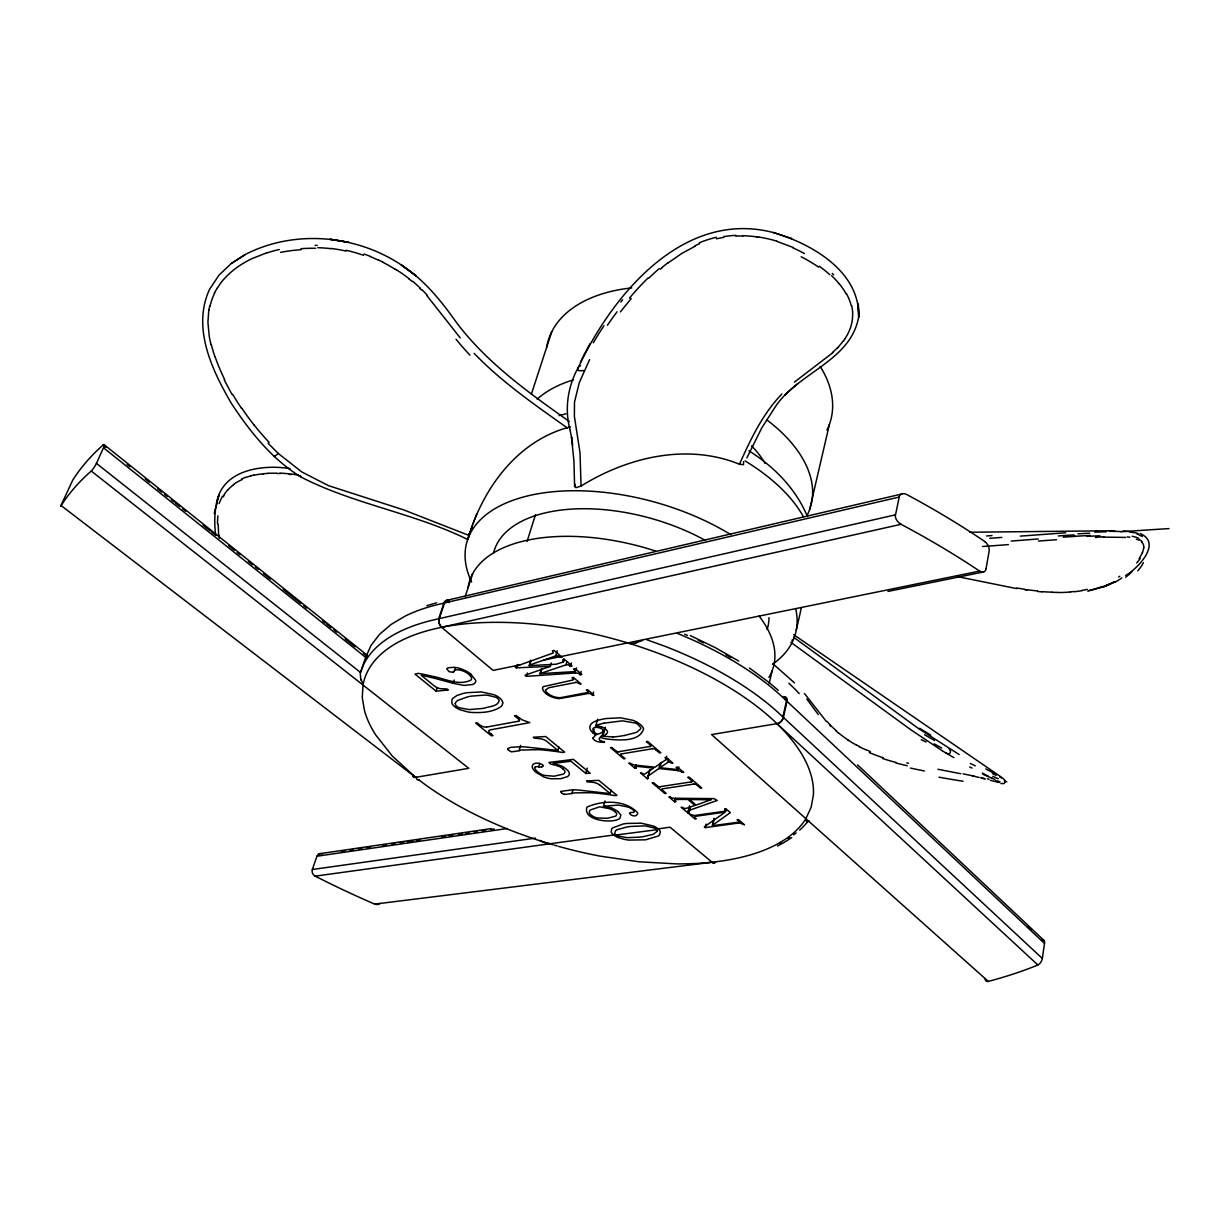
<?xml version="1.0" encoding="UTF-8"?>
<svg xmlns="http://www.w3.org/2000/svg" width="1210" height="1210" viewBox="0 0 1210 1210"><rect width="100%" height="100%" fill="white"/><g stroke="black" fill="none" stroke-linecap="round" stroke-linejoin="round"><path stroke-width="1.5" d="M545.604 689.897L548.917 687.719L575.506 682.516M1037.938 964.824A5.869 2.98 -66.7 0 0 1042.37 958.426L1044.472 943.407L787.014 701.301A6.307 3.116 13.1 0 0 786.5 700.877L783.551 698.049A237.039 111.396 15.6 0 0 677.343 633.359M208.801 310.062L207.908 322.208L209.27 336.501A131.678 118.308 20.4 0 0 210.555 342.581M986.029 568.791L989.145 551.079A7.411 4.749 64.6 0 0 984.834 541.656M301.214 477.148C354.016 504.343 414.334 513.085 467.756 539.524C482.261 488.976 517.336 440.228 570.485 426.827M1042.309 958.441L783.369 717.379A6.322 3.101 13.1 0 0 782.855 716.94L786.5 700.877M796.271 630.153L801.247 608.388M769.152 683.68L772.131 670.839M809.581 509.743L829.44 424.271M725.637 808.87L724.79 812.47L704.326 826.838L705.248 827.625L738.886 823.012M713.976 818.338L712.282 825.447L730.341 812.606L725.879 808.764L724.578 808.946L725.501 809.747M714.278 818.61L712.584 825.704L737.964 822.225M705.248 827.625L706.095 824.071M678.371 799.432L687.915 799.432L694.948 805.406L687.098 808.083A6.126 2.753 14.3 0 1 685.752 808.416A3.433 1.543 14.3 0 1 684.648 808.431L683.695 808.083A4.855 2.178 14.2 0 1 683.03 807.599L681.124 807.251L687.809 812.893L689.08 812.712L690.396 807.372M274.171 455.686L274.065 456.064A2.511 0.786 -46.1 0 0 274.625 456.427L278.315 453.493L301.759 471.915L328.334 485.588L404.004 510.015L469.041 535.44M687.809 812.893L689.564 805.784M689.972 806.843L689.095 810.413L717.243 800.445L713.809 798.6L674.726 798.252A3.464 1.573 14.4 0 1 670.4 797.209M678.386 799.447A9.256 4.159 14.3 0 0 674.862 799.901L675.997 801.655L674.711 801.837L675.619 798.267M649.725 770.513L648.318 775.913L658.936 768.531L677.933 770.588L678.855 766.958M636.263 768.078L634.978 768.289L628.792 763.071L630.728 763.404A4.129 1.906 15 0 0 632.845 764.538A5.566 2.571 15 0 0 635.311 765.128L655.018 767.201L665.712 759.865L666.649 756.22M668.48 758.912L667.542 762.557L659.949 767.715L661.356 762.285M658.936 768.531L660.327 763.117M648.227 778.181L647.426 778.801L649.755 769.817M634.978 768.289L635.931 764.69M561.606 792.943A3.978 1.77 15.7 0 1 560.744 791.416L572.633 789.812A87.301 37.782 15.1 0 1 576.792 789.888L610.248 793.609L611.201 790.069M604.924 800.975L603.503 806.238L618.491 805.089L628.126 807.07A10.935 4.84 15 0 1 632.422 809.384L632.845 809.732A10.043 4.447 15 0 1 634.131 810.957L634.358 811.607A2.798 1.24 14.9 0 1 633.284 812.334L632.255 812.485A2.98 1.316 14.9 0 0 631.015 812.47L629.729 812.923A2.39 1.059 14.9 0 0 629.578 813.422C631 816.024 636.46 817.279 637.594 813.891A9.181 4.069 14.9 0 0 637.443 812.56C625.025 799.553 602.323 800.143 586.911 807.146C582.902 820.002 608.086 822.876 616.813 819.911A20.691 9.12 15.2 0 0 619.974 818.232L620.866 815.026L617.826 811.547M601.506 741.186A4.401 2.057 15.4 0 1 599.525 740.036C597.453 737.54 606.21 734.092 602.701 730.22M613.198 736.951L602.807 736.255L605.318 727.18M507.731 748.597L510.756 747.341L519.65 746.782A89.253 39.507 15.8 0 1 523.854 746.812L557.84 750.427L558.869 746.842M558.007 765.839L550.55 764.039L548.947 762.466L573.389 759.381L590.268 773.311L585.776 773.432L587.243 768.108M564.404 794.274L565.327 794.35A10.073 4.477 15.8 0 0 567.339 794.184L571.876 793.488L572.859 789.979M593.006 738.07L594.896 735.831A62.557 28.964 14.8 0 1 595.94 735.105A3.086 1.437 15.5 0 1 594.821 734.364L593.142 733.018L594.155 729.388M601.294 726.771A14.626 6.852 15.5 0 0 595.774 725.909L597.589 719.224M588.136 693.345A2.601 1.255 15.8 0 1 591.63 694.495L592.643 695.402L593.596 692.044M551.321 662.989L550.323 666.362L525.049 675.225L526.38 676.36L575.053 672.987A4.628 2.254 16 0 1 577.775 673.214A3.025 1.467 16 0 1 579.363 674L580.195 674.787L581.178 671.399M575.053 672.987L576.505 667.905M569.774 665.757L570.439 666.332L571.423 662.944M573.222 671.701L539.917 673.652L565.977 664.85L566.976 661.462M535.516 766.732A4.583 2.057 16.1 0 1 538.692 766.853L539.705 763.313M530.54 660.191L529.466 665.621L556.04 664.245L562.862 662.157L563.845 658.754M792.384 639.636L791.945 640.937M529.027 665.243L555.662 655.941L557.175 650.844M511.543 751.591L512.465 751.667A10.315 4.674 16.5 0 0 514.492 751.455L519.06 750.684L520.633 745.375M539.917 673.652L541.414 668.616M540.371 674.03L541.868 668.994M526.38 676.36L527.394 673.017M529.466 665.621L530.993 660.584M550.323 666.362L516.292 667.844L517.32 664.487M468.799 536.423L468.346 537.89M469.48 534.245L472.248 525.851M527.076 541.49L535.501 514.628M452.933 672.291A4.931 2.344 17.6 0 0 454.234 671.247L455.353 667.965M461.766 670.476A11.903 5.642 17.5 0 1 468.164 673.894A17.318 8.183 17.5 0 1 469.374 674.893L471.25 677.207A8.803 4.174 17.4 0 1 471.492 679.143A10.134 4.795 17.4 0 1 470.902 680.065C458.62 686.342 444.509 678.296 432.03 676.224A105.149 47.523 17.5 0 0 427.115 675.074A59.26 27.225 17.7 0 0 418.252 673.365L414.969 674.106L436.069 691.137L448.335 690.018L446.989 688.929L440.637 688.717A7.124 3.328 17.6 0 1 434.617 686.191L421.292 675.346L424.937 675.997A84.67 38.508 17.6 0 1 427.841 676.647L431.471 677.509A142.22 63.343 17.4 0 1 434.677 678.311L453.19 683.317L454.249 680.035M465.154 596.681L472.671 573.676M531.341 394.188L551.73 331.782M436.069 691.137L437.249 687.552M438.685 618.809L443.889 603.155A6.307 3.131 18 0 1 444.463 602.973L899.212 497.068L895.551 514.81L439.26 618.628A6.337 3.116 18 0 0 438.685 618.809L434.692 619.671A238.022 110.458 15.6 0 0 363.938 663.821L360.232 673.214L360.852 679.99M808.855 821L807.251 821.635M468.043 538.828L467.786 539.494M715.276 862.216A5.627 3.328 82.6 0 1 712.1 862.246L374.676 904.112A577.064 271.766 15.6 0 1 315.19 876.146A5.112 4.447 69.2 0 1 312.331 869.461L316.959 856.226A5.082 4.386 68.3 0 1 322.329 853.897M472.959 523.824L476.785 513.796M96.437 463.385L103.485 447.776L365.692 657.393L360.444 672.412L96.437 463.385A6.761 1.255 -58.5 0 1 91.355 470.841M589.603 359.657L579.303 382.587L574.493 402.098L574.387 416.361L580.014 452.782L581.072 486.042L575.96 487.675L574.584 486.329L575.385 484.393M739.446 464.232C750.669 439.275 762.602 413.926 781.872 394.021M223.321 496.781L223.805 495.767M1142.558 552.713L1139.109 558.566M746.872 457.924L761.831 427.765L773.568 409.555C795.378 372.861 851.311 362.002 858.722 316.37C859.478 271.297 812.137 244.148 774.203 232.774L773.311 232.532C682.395 208.937 611.095 296.389 577.548 369.186A2.783 1.981 25.1 0 0 579.045 370.744L584.218 370.578M214.442 292.911L217.392 287.753M561.137 656.501L979.586 571.09A577.064 271.766 15.6 0 0 901.042 524.308L437.007 628.292A232.35 107.327 15.6 0 0 363 685.042L362.274 697.671L364.512 710.724A232.35 107.327 15.6 0 0 375.599 734.803L392.312 756.053L415.65 777.349L468.769 768.32L91.264 471.038A577.064 271.766 15.6 0 0 61.12 505.568L60.576 506.309L72.736 480.128A572.814 275.487 15.6 0 1 103.001 445.068L105.845 447.352M845.276 338.422L843.521 341.008M620.382 311.923L631.242 298.507M808.643 820.834L802.427 827.579A238.022 110.458 15.6 0 1 799.704 830.06M620.806 302.046L622.621 299.793M837.517 348.193L838.591 347.058M832.858 352.67L794.41 382.118M606.21 734.198L607.269 733.018A7.411 3.479 15.5 0 0 606.936 730.583L605.665 729.297M660.373 269.149L662.218 267.607M595.743 725.849L597.044 725.108A56.915 26.484 14.9 0 1 603.987 723.232M1125.633 575.506C1137.4 568.745 1162.598 543.199 1140.153 533.549M667.875 263.084L681.971 253.329L695.175 246.22M642.54 640.498L636.127 642.692M578.864 366.479C568.155 384.901 564.253 408.269 569.895 429.187M231.412 263.447L245.131 254.599L231.171 263.599L219.055 275.078L209.557 289.326C191.8 327.683 211.931 369.988 231.367 403.369C250.031 431.683 271.781 459.119 301.063 477.058M785.29 841.721L791.733 837.577M1118.645 576.989L1119.794 576.247M580.906 486.133C627.536 457.183 686.993 442.83 739.628 464.292M777.485 846.017L784.488 842.236M677.464 769.197L676.148 767.276L677.464 767.064L683.726 772.449L681.442 771.829M245.343 254.448C294.196 229.386 355.785 234.664 401.191 264.869L401.75 265.277C424.453 279.934 441.438 301.26 456.881 323.07C485.86 361.321 524.883 389.923 563.633 417.465L569.335 421.534M241.531 478.948L245.297 477.421M1087.729 591.1L1102.068 587.213L1115.438 581.556M1102.068 587.213L1114.274 582.07M579.666 366.116L580.543 365.798M267.213 252.603L251.998 258.637A131.103 114.073 47.9 0 0 238.158 266.623L236.54 267.758A103.5 89.903 48.7 0 0 231.896 271.388A109.082 94.758 47.7 0 0 227.389 275.502L223.29 279.812A89.086 77.274 46.1 0 0 217.543 287.844M519.06 750.684L519.982 750.412A22.521 10.179 16.2 0 1 521.616 750.019L538.677 749.655A132.132 57.626 15.5 0 1 562.847 752.514L564.662 752.166L545.695 736.527L533.338 737.238L534.351 738.327A24.487 11.177 16.1 0 1 536.408 738.327L540.567 738.75A9.362 4.295 16.2 0 1 541.793 739.023A7.789 3.569 16.2 0 1 546.708 741.291L557.84 750.427M426.767 605.711L436.583 602.807M571.876 793.488L572.799 793.246A22.022 9.725 15.4 0 1 574.447 792.883L591.327 792.716A129.334 55.146 14.8 0 1 615.119 795.635L616.918 795.318L598.814 780.374L586.563 780.934L587.515 781.962A23.928 10.678 15.3 0 1 589.557 781.993L593.641 782.431A9.151 4.099 15.4 0 1 594.851 782.688A7.608 3.418 15.4 0 1 599.6 784.882M559.05 415.62L565.947 413.775M250.651 475.802L253.616 475.137M446.853 600.311L902.04 493.937M716.486 238.793L723.731 237.357M443.889 603.155L439.911 604.047A237.084 111.426 15.6 0 0 405.153 616.117L391.238 624.345L379.532 634.327L371.001 645.459L365.692 657.393L367.235 655.896M603.926 723.172L622.318 720.842L635.356 723.02A8.727 4.144 15.1 0 1 637.655 724.276L640.438 727.18A9.302 4.401 15.1 0 1 640.771 728.753L636.551 732.368L624.405 735.514M1087.382 589.391L1081.906 590.435M519.861 664.925L493.105 670.4L441.635 627.324A6.322 4.28 77.3 0 1 439.26 618.628L444.463 602.973A6.292 4.235 77 0 1 449.439 600.674M544.061 659.995L559.459 656.848M887.974 591.418L983.669 571.937M570.439 666.332L572.103 665.999L564.51 659.42L562.847 659.768L563.512 660.342A3.04 1.497 16.3 0 1 563.905 661.31A2.828 1.391 16.3 0 1 562.832 662.127M580.195 674.787L581.874 674.454L575.219 668.691L573.555 669.024L574.221 669.599A3.343 1.633 16.1 0 1 575.007 671.005M452.737 672.291L449.046 671.626L446.762 668.964A3.63 1.724 17.6 0 1 447.125 668.389L448.033 667.92A10.588 5.021 17.5 0 1 448.94 667.678L453.871 667.315A12.342 5.853 17.5 0 1 459.135 668.253L460.692 668.752A19.375 9.166 17.5 0 1 470.902 674.136M588.272 693.496L559.64 698.593A10.693 5.112 16.2 0 1 553.787 697.61A13.522 6.474 16.2 0 1 545.922 693.587M592.643 695.402L593.974 695.145L587.712 689.76L586.381 690.002L588.136 691.712L587.621 692.498L561.909 697.429A9.846 4.719 16.2 0 1 554.664 696.93A10.603 5.082 16.2 0 1 548.024 693.542A10.285 4.931 16.2 0 1 545.438 689.881M518.303 721.251L486.556 727.089M618.9 751.667L649.891 746.464M558.46 846.35L560.487 846.909A232.396 107.357 15.6 0 0 600.054 856.12L639.107 861.807L676.783 863.895A232.517 107.418 15.6 0 0 712.055 862.216L716.547 861.686A232.396 107.357 15.6 0 0 805.875 818.686L811.139 807.267L813.407 794.894A232.35 107.327 15.6 0 0 776.911 723.64L711.586 734.576L988.298 981.401A577.064 271.766 15.6 0 0 1037.908 965.005L777.001 723.625A6.307 4.205 -47.2 0 0 783.369 717.379L787.014 701.301A6.277 4.174 -46.9 0 0 783.551 696.824M621.532 753.906L652.523 748.733M660.252 786.651L691.107 781.917M662.793 788.799L693.633 784.095M491.109 828.608L319.319 853.761M341.326 851.341L344.729 850.842M349.826 850.101L353.26 849.601M358.417 848.845L361.851 848.346M367.038 847.59L370.517 847.076M382.723 845.291L386.232 844.777M391.495 844.005L395.05 843.491M400.359 842.72L403.913 842.19M407.483 841.676L412.852 840.889M416.437 840.36L420.036 839.846M441.862 836.654L445.522 836.11M449.182 835.581L452.888 835.036M458.454 834.219L462.159 833.69M465.668 833.176L468.996 832.692M474.002 831.951L477.33 831.467M482.351 830.741L485.724 830.241M490.776 829.5L494.134 829.016M316.959 856.226L506.975 828.563M312.392 869.491L535.516 838.106M725.138 811.184L694.101 815.57L688.808 813.74L694.979 818.958L696.249 818.777L695.024 817.733A2.435 1.089 14.1 0 1 695.175 816.205M695.342 816.327L724.472 812.197M315.19 876.146L613.712 834.991L614.846 835.792A11.737 5.097 14.9 0 0 618.25 837.547L624.436 839.377A24.336 10.618 14.9 0 0 628.701 840.088L645.535 839.816L658.179 836.065A23.625 10.345 14.8 0 0 659.737 834.552L660.297 831.784A12.024 5.263 14.6 0 0 659.027 829.712L658.134 828.85L670.038 827.216L712.055 862.216M1074.45 591.478L1070.472 591.856M263.039 473.776L264.688 473.655A104.892 56.462 20.5 0 1 267.985 473.412M1020.332 536.121L1065.738 532.778M1038.483 541.052L1056.557 539.736M1095.398 537.421L1097.425 537.331M735.756 236.056L742.925 235.935M1095.549 531.099L1097.561 531.024M1103.354 537.134L1125.723 537.406M969.679 532.234L1114.758 530.721M1109.267 530.736L1112.988 530.721M1058.327 592.401L1056.285 592.401A121.333 64.962 9.7 0 1 1052.125 592.28M315.054 245.373L317.247 245.403M276.546 473.412L280.191 473.564M1122.956 530.978L1131.123 531.795M1041.886 591.841L1037.605 591.478M290.052 468.618C262.192 464.126 221.869 469.767 216.514 503.481L219.176 494.678C214.412 507.459 214.004 521.404 215.637 534.835M659.949 767.715L674.862 769.273A5.717 2.647 14.5 0 0 677.555 769.273M289.311 474.335L291.126 474.547M1025.036 589.951L1027.093 590.253M757.006 236.994L759.26 237.326M1000.912 783.52L1003.937 783.581L1005.117 782.25L1004.89 780.344L1002.591 778.045M298.583 475.636L300.473 475.954M956.974 576.52L1016.657 588.605M937.962 769.273L960.77 773.719M998.31 782.326L999.505 782.447L998.961 781.841M972.522 776.154L973.899 776.457M906.804 762.829L908.559 763.238M981.779 778.212L985.318 779.043M997.494 782.144L990.461 780.314M1134.602 532.491L1138.171 533.64M557.114 845.956L554.422 845.2M453.19 683.317L464.111 685.42L472.565 684.512A14.565 6.897 17.4 0 0 475.711 681.411A11.555 5.475 17.4 0 0 475.696 680.307L470.826 674.152M553.076 844.807L549.733 843.809A232.396 107.357 15.6 0 1 419.205 780.147L418.993 779.951M461.751 670.521L460.874 670.264A7.063 3.343 17.5 0 0 456.276 669.901L455.973 669.977A5.021 2.39 17.5 0 0 454.234 671.247M776.805 241.35L793.306 247.536M790.599 238.249L791.612 238.567L773.311 232.532M1136.356 539.176L1138.807 540.129M646.594 639.651L663.987 645.943A238.022 110.458 15.6 0 1 779.89 714.142L782.855 716.94M364.059 253.994L370.532 256.459M739.794 464.368L743.56 464.685L743.515 461.6M468.663 533.686L469.541 534.049M870.413 751.607L865.604 749.519M543.184 842.266L540.023 840.405M690.305 635.568L715.518 647.773L738.705 661.053M378.806 260.105L382.965 262.177M988.313 776.17L982.263 773.054M994.333 773.387L985.742 768.955M859.523 746.6L856.514 744.997M959.182 754.556L918.239 728.36L793.488 637.156M953.888 757.657L948.655 754.601M997.887 781.191L998.205 781.373A135.384 3.176 23.2 0 0 999.717 781.705M948.065 754.254L942.363 750.82M942.046 750.623L911.069 729.933L790.901 642.359M394.778 268.892L396.638 270.087M848.074 739.976L846.773 739.113A104.242 50.699 14 0 1 844.262 737.329A96.891 46.676 14.3 0 1 838.485 732.852M748.869 450.801C774.082 466.606 795.953 488.795 807.433 516.579M1001.517 777.259L793.684 634.69M749.429 668.011L768.94 682.425M567.414 427.992C534.986 404.911 501.893 382.163 474.154 353.38M599.631 784.882L610.248 793.609M61.12 505.568L415.605 777.365A5.642 3.237 -52.2 0 1 412.867 774.929M657.983 828.729L656.803 827.852A12.297 5.385 14.6 0 0 653.234 825.961L641.179 823.193L626.916 823.435A69.862 30.008 14.4 0 0 623.135 824.01L612.578 827.912A23.822 10.345 14.8 0 0 611.595 829.092L611.231 831.951A12.145 5.279 14.9 0 0 612.653 834.053L613.606 834.9M408.859 278.814L412.202 281.537M366.872 655.018L104.302 444.826M127.08 464.353L129.893 466.591M145.245 478.873L149.39 482.2M157.693 488.84L161.792 492.122M164.53 494.315L167.252 496.493M171.351 499.775L174.089 501.969M175.45 503.058L179.836 506.567M182.755 508.896L185.674 511.24M203.068 525.155L210.268 530.918M211.69 532.052L215.97 535.47M228.751 545.71L234.377 550.202M237.175 552.456L239.988 554.694M248.368 561.41L252.527 564.737M255.295 566.945L258.078 569.169M263.583 573.585L270.435 579.061M283.185 589.27L300.791 603.351M303.71 605.681L306.614 608.025M322.48 620.715L325.354 623.014M326.776 624.148L331.041 627.567M333.884 629.835L336.728 632.119M345.198 638.895L355.014 646.76M363.363 653.43L366.131 655.654M490.821 733.835L492.969 735.559L491.457 735.846L475.681 723.096L477.194 722.809L479.145 724.397A13.401 6.171 16.9 0 0 480.491 725.38L482.306 726.378A4.764 2.193 16.9 0 0 486.526 727.059M772.857 663.7L794.471 682.879M838.288 732.897L836.019 730.991M518.47 719.027L514.568 715.821L516.125 715.534L522.009 719.784L529.798 722.612L490.776 729.781A5.279 2.42 16.8 0 0 488.674 731.173A7.986 3.66 16.7 0 0 490.912 733.804M585.776 773.432L570.954 761.226L553.152 763.389L561.546 765.975A21.795 9.801 16 0 1 566.341 769.136L567.974 770.709A12.554 5.657 15.9 0 1 569.305 773.614L569.229 774.294A16.002 7.199 15.9 0 1 567.369 776.684L560.79 778.68L551.518 778.786A17.363 7.804 16 0 1 548.221 778.227A12.886 5.793 16 0 1 543.441 776.759L536.257 772.494A17.893 8.046 16 0 1 532.188 766.338L532.808 764.659A9.604 4.326 16.1 0 1 535.334 763.344L535.788 763.253A5.702 2.571 16.1 0 1 539.418 763.434A4.038 1.815 16.1 0 1 542.307 764.811A5.46 2.45 16.1 0 1 542.579 765.053L542.897 765.385M596.394 733.85L595.017 732.685A9.604 4.507 15.5 0 1 592.839 729.01L593.097 728.556A5.006 2.36 15.5 0 1 594.775 727.528L596.591 727.391A4.553 2.133 15.5 0 1 599.464 727.891A6.685 3.146 15.5 0 1 602.64 729.388L602.913 729.766A3.812 1.785 15.5 0 1 603.382 730.779L602.504 732.02A48.309 22.839 16 0 1 597.347 734.379M615.693 750.699L611.882 747.477L610.596 747.704L623.8 758.851L625.086 758.64L621.305 755.448A2.511 1.165 15.1 0 1 621.35 753.769M657.106 785.698L653.43 782.598L652.16 782.794L664.88 793.533L666.15 793.337L662.505 790.266A2.465 1.119 14.5 0 1 662.611 788.663M670.658 797.148L668.903 796.936L674.711 801.837M516.292 667.844L514.946 666.695L553.394 652.946L552.471 650.798L554.15 650.451L562.045 657.287L559.701 657.045M647.426 778.801L640.498 772.948L642.374 773.25A4.779 2.193 14.8 0 0 643.342 773.961L643.705 774.052A2.102 0.968 14.8 0 0 645.263 773.78L653.612 768.078L637.231 766.414A6.458 2.964 14.9 0 0 635.961 766.308A1.785 0.817 14.9 0 0 635.114 766.837M769.545 682.909L778.302 690.335M562.952 768.879L564.42 770.392A7.85 3.539 15.9 0 1 564.919 772.252L564.389 773.19A15.488 6.988 16 0 1 563.013 774.203L553.953 776.23L544.152 775.353A8.803 3.948 16 0 1 540.462 773.856L538.223 772.358A17.817 8.016 15.9 0 1 534.971 768.758L534.775 767.367A3.645 1.633 16.1 0 1 535.576 766.777M650.148 744.906L646.352 741.624L647.668 741.412L660.826 752.741L659.51 752.953L655.744 749.716M691.424 780.42L687.764 777.259L689.065 777.062L701.739 787.982L700.439 788.179L696.809 785.048A2.496 1.134 14.2 0 0 693.496 783.959M738.342 820.803L737.132 819.76L738.433 819.578L744.498 824.812L742.063 824.01A2.632 1.18 13.6 0 0 738.72 822.8M593.142 733.018L592.597 732.534A15.851 7.441 15.4 0 1 590.102 729.086C588.166 722.446 597.074 720.404 601.778 719.36A80.48 37.344 14.7 0 1 606.165 718.528L620.503 717.802L633.072 720.343A15.352 7.275 15.1 0 1 637.549 722.506L639.122 723.55A18.891 8.939 15.2 0 1 641.149 725.213L642.162 726.303A15.352 7.275 15.1 0 1 643.599 728.934C639.409 742.501 617.886 740.233 606.044 738.932A20.252 9.529 15.4 0 1 600.689 737.495M857.603 764.902L1043.897 940.336M783.097 696.884L786.999 700.56M1027.26 926.588L1031.147 930.248M278.315 453.493L268.091 443.238M776.941 723.64L773.523 720.389A232.35 107.327 15.6 0 0 627.688 642.918C579.771 628.504 529.557 620.367 479.432 622.742A232.501 107.403 15.6 0 0 441.635 627.324M419.885 288.404L421.307 289.795M832.238 273.445L833.584 274.776M829.924 725.319L830.862 726.257M1141.771 542.11L1142.89 543.562A107.811 27.422 -19.3 0 1 1143.556 545.196A102.275 25.97 -19.8 0 1 1143.813 546.905L1143.873 547.48M426.782 295.497L460.223 337.877M945.675 752.832L948.806 754.193A2.314 1.679 -58.8 0 0 950.137 752.938L950.5 751.062L949.215 748.703M826.339 721.462L804.468 693.511M806.828 699.047L818.293 714.581M232.169 394.717L224.228 379.94M604.531 742.35L604.229 741.564A3.902 1.815 15.4 0 1 601.506 741.216M210.495 342.596L210.963 344.638M574.599 486.435L573.964 461.403L571.498 437.052L572.663 445.068M570.001 429.822L571.604 437.687M851.764 305.722L852.475 310.274A98.176 60.803 10.7 0 1 852.611 316.158L852.4 319.168A107.508 66.505 12 0 1 850.448 327.819L849.919 329.196A130.393 80.737 12.6 0 1 848.77 331.933A121.469 75.081 12 0 1 845.2 338.407M218.677 535.198L218.133 524.081M992.155 778.181A240.2 25.092 36.8 0 1 982.883 774.234M998.31 778.756A255.597 15.579 33.4 0 1 992.85 776.321M1006.856 781.826A238.612 8.47 31.1 0 1 1004.376 780.979M921.264 739.643A168.099 1.528 25.8 0 1 926.089 742.002M970.344 763.48A137.804 2.541 24.2 0 1 975.29 765.839M992.397 773.568A104.544 2.647 22.4 0 1 996.223 775.413M999.732 777.017A75.731 2.087 20.9 0 1 1001.729 778.106M1008.399 544.591A270.072 31.354 -3.9 0 1 982.49 546.496M1038.225 538.964A286.679 13.492 -4 0 1 1011.197 541.067M1058.342 535.954A192.466 18.014 -5.7 0 1 1073.875 534.896M1077.944 533.822A159.115 19.224 -6.4 0 1 1089.666 533.186M1094.763 532.143A121.968 18.15 -7.3 0 1 1106.197 531.795M1111.158 531.387A89.253 15.276 -8.3 0 1 1121.125 531.538M1130.306 532.082A86.712 19.103 -12.4 0 1 1133.876 532.733M1137.052 534.094A93.004 23.126 -16.7 0 1 1140.773 535.833M1141.348 535.637A87.392 22.294 -18.5 0 1 1142.316 536.514M795.817 609.401A170.565 89.253 15.6 0 1 772.509 664.275M471.613 581.995A170.565 89.253 15.6 0 1 536.771 493.983A170.565 89.253 15.6 0 1 730.764 534.623M745.042 460.919A167.131 91.945 15.6 0 1 803.546 516.942M1025.097 589.33A152.127 76.018 9.3 0 1 1016.793 587.984M1037.56 590.934A123.45 63.601 9.4 0 1 1027.124 589.724M1052.095 592.159A112.757 59.638 9.6 0 1 1041.855 591.645M1070.563 591.992A99.401 52.665 9.6 0 1 1058.387 592.552M1082.103 590.646A90.508 46.782 9.1 0 1 1074.631 591.705M1102.37 586.427A96.165 47.765 8.1 0 1 1088.743 590.556M1113.654 582.267A106.223 49.686 6.2 0 1 1103.596 587.001M1121.821 577.911A120.955 52.181 3.1 0 1 1114.622 582.433M1132.136 571.528A146.183 55.826 -1.9 0 1 1125.633 577.231M1143.374 562.665A171.88 56.885 -7.7 0 1 1137.808 570.802M1140.228 558.355A165.619 45.768 -15.5 0 1 1136.689 562.937M1143.707 547.54A129.712 32.972 -19.8 0 1 1142.21 552.819M1139.729 539.766A88.164 22.309 -18.2 0 1 1142.195 541.974M1132.167 536.287A77.41 17.923 -13.8 0 1 1138.822 538.405M1127.191 536.907A73.629 15.004 -10.7 0 1 1129.913 537.21M1098.166 537.058A128.91 19.118 -7.2 0 1 1104.125 536.862M1086.731 536.378A156.498 21.326 -6.8 0 1 1099.966 535.803M1074.041 536.363A189.622 21.598 -6.1 0 1 1090.301 535.44M1063.197 537.149A218.753 19.693 -5.6 0 1 1075.509 536.348M1120.974 531.765A272.87 4.371 -4.5 0 1 1168.996 528.589M1001.85 537.421A287.632 6.761 -4.1 0 1 989.81 538.299M991.988 535.576A270.057 18.483 -3.9 0 1 986.528 535.954M290.96 474.002A128.82 73.175 21.7 0 1 298.462 475.076M279.964 473.11A106.54 59.093 21.2 0 1 289.145 473.851M267.924 473.322A97.98 53.195 20.8 0 1 276.455 473.246M253.707 475.227A87.059 47.114 20.7 0 1 263.13 473.897M245.433 477.542A79.618 43.742 21.6 0 1 250.803 475.954M233.454 484.545A84.367 47.296 23.1 0 1 242.257 479.553M227.631 490.216A92.852 53.195 25.9 0 1 233.636 484.711M223.578 495.631A105.3 61.256 30.1 0 1 227.51 490.156M219.191 503.511A126.778 73.507 36.7 0 1 222.504 496.236M214.276 513.645A148.966 83.429 44 0 1 217.588 502.105M217.498 523.643A143.612 73.583 53 0 1 217.921 515.868M219.297 538.238A111.834 52.62 57.2 0 1 218.98 535.395M784.897 395.11A293.531 165.407 4.1 0 1 797.904 383.6M837.139 348.026A162.337 99.023 9.9 0 1 832.45 352.473M843.279 340.918A132.616 81.509 10.9 0 1 838.288 346.922M846.44 293.591A104.136 64.856 8.8 0 1 851.235 305.722M839.12 283.624A114.693 72.57 5.8 0 1 846.032 293.697M831.603 275.653A130.045 84.76 1.8 0 1 839.09 283.715M819.261 266.215A156.241 106.994 -4.2 0 1 829.848 274.73M801.171 256.777A182.997 132.192 -11 0 1 818.55 267.092M793.019 247.914A177.341 137.456 -21 0 1 804.453 253.571M759.336 237.13A140.436 113.135 -27.3 0 1 776.896 241.198M757.036 236.903A111.26 89.994 -27.9 0 0 750.185 236.162A117.128 94.274 -27.4 0 0 742.97 235.723M723.716 236.631A95.953 76.608 -26.8 0 1 735.861 235.36M699.289 242.771A84.08 63.404 -24.5 0 1 716.365 237.296M694.963 245.766A79.905 57.036 -23.7 0 1 699.652 243.709M662.036 267.486A140.194 89.963 -24.6 0 1 667.693 262.963M648.666 278.3A170.655 106.813 -25.2 0 1 659.314 268.544M647.985 278.058A207.545 124.766 -26.3 0 0 636.883 289.583A240.306 138.681 -27.4 0 0 629.412 298.144M607.435 325.248A301.396 154.532 -31 0 1 617.055 311.802M593.323 342.793A317.61 153.231 -33 0 1 603.971 325.717M580.513 362.108A296.011 134.794 -34.9 0 1 589.966 343.852M788.859 683.242A232.335 100.037 18.1 0 1 799.22 693.557M830.574 725.259A130.317 59.986 16 0 1 826.959 721.432M836.564 730.9A106.041 49.988 15.1 0 1 831.406 726.197M856.378 745.073A85.396 41.231 14.2 0 1 847.923 740.036M865.407 749.671A77.697 36.527 14.7 0 1 859.312 746.721M883.376 757.808A82.582 36.814 15.3 0 1 869.294 752.605M895.929 762.436A91.385 36.981 15.7 0 1 882.876 758.61M907.273 765.748A104.347 35.922 15.8 0 1 895.884 762.95M924.485 770.967A126.808 31.415 15.1 0 1 910.449 768.063M963.115 781.236A149.889 20.389 13.6 0 1 939.066 777.198M963.069 773.84A111.411 7.426 9 0 1 975.018 776.351M975.124 776.563A87.044 5.536 9.1 0 1 979.132 777.44M980.614 777.622A91.93 5.354 9.4 0 1 984.471 778.529M995.528 780.722A74.687 3.222 10.3 0 1 998.628 781.705M989.099 779.255A62.133 1.134 17.7 0 1 987.451 778.771M999.294 781.826A110.685 2.828 22.4 0 1 999.641 782.129M994.968 779.422A165.437 2.874 24.6 0 1 991.882 778.196M971.933 768.063A192.178 1.709 26 0 1 969.709 767.004M941.683 748.022A242.544 6.065 30.2 0 1 934.135 743.847M934.528 740.475A256.369 11.843 32.3 0 1 924.652 734.742M930.762 735.09A240.124 17.439 34.6 0 1 919.66 728.284M469.949 355.15A313.874 217.528 12.5 0 1 456.064 339.269M421.851 289.598A150.464 93.397 18.3 0 1 427.327 295.331M412.67 281.31A124.025 75.912 19 0 1 420.369 288.237M409.041 278.739A113.982 68.652 19.6 0 0 400.465 272.416A122.059 72.827 19.8 0 0 396.698 270.042M382.874 262.283A101.277 60.969 19.7 0 1 394.672 268.998M370.426 256.671A92.686 56.961 19.6 0 1 378.67 260.301M346.09 250.288A98.176 62.27 19.4 0 1 363.59 255.325M330.769 248.443A107.932 71.753 19.8 0 1 346.03 251.045M317.806 247.687A122.165 86.107 20.9 0 1 330.723 248.655M300.897 248.7A146.501 111.002 24 0 1 315.704 248.307M280.508 252.391A171.472 138.212 29 0 1 301.018 249.699M267.304 252.784A166.088 142.099 39.5 0 1 279.268 249.532M210.026 306.206A77.954 67.957 37.8 0 1 214.654 293.032M208.922 310.093A73.992 64.916 31.3 0 1 209.708 306.1M214.926 356.708A161.49 146.334 17.8 0 1 211.311 344.578M215.047 356.663A198.062 181.742 13.3 0 0 220.341 370.124A230.913 214.397 8.3 0 0 224.727 379.728M241.546 408.405A292.23 278.103 -10 0 1 232.743 394.399M254.176 425.118A307.945 295.013 -21.7 0 1 241.803 408.209M269.104 442.315A284.441 273.082 -30.6 0 1 254.176 425.103M493.559 553A142.054 74.294 15.6 0 1 705.415 540.447M768.985 617.629A142.054 74.294 15.6 0 1 767.095 629.502M759.033 615.966A157.89 80.404 15.6 0 1 768.925 677.403M468.104 587.697A157.89 80.404 15.6 0 1 655.684 551.064M419.22 780.132A5.627 3.252 -52.2 0 1 416.497 777.274M549.794 843.567A27.618 23.61 -30.8 0 1 543.245 842.145M380.031 903.371A5.233 4.749 55.8 0 1 374.737 903.961M715.715 861.702A5.566 3.479 80.6 0 1 712.932 862.927M796.135 832.964A238.022 110.458 15.6 0 1 793.609 834.824M789.631 837.501A238.022 110.458 15.6 0 1 788.239 838.364M780.934 842.462A238.022 110.458 15.6 0 1 779.406 843.234M807.206 822.225A29.902 6.186 -86.8 0 1 805.709 819.76M984.849 541.566A572.814 275.487 15.6 0 0 907.077 494.724A7.804 5.717 53.7 0 0 899.015 496.947M102.956 445.174A6.716 1.346 -58.7 0 1 103.621 447.655M363.212 684.512A30.068 12.992 -82.6 0 1 361.17 679.445M415.272 777.274A5.581 2.995 -54.1 0 1 413.049 776.336M443.813 603.109A6.277 4.462 69.9 0 1 447.05 600.372M1041.84 940.049A5.838 2.98 -65.3 0 1 1044.593 943.346M785.472 697.036A6.262 3.872 -53.1 0 1 786.394 700.892M988.298 981.37A5.505 3.388 -62.8 0 1 985.046 978.512M783.52 716.698A6.247 3.978 -49.8 0 1 777.546 723.792M783.596 696.521A6.05 4.069 84.2 0 1 785.169 697.656M636.112 643.115A32.7 25.546 -19.4 0 1 627.597 643.236M901.057 524.111A7.85 5.747 52.5 0 1 895.294 514.704M986.105 568.851A7.457 4.795 63.7 0 1 979.601 570.969M440.863 626.372A6.262 4.401 74.5 0 1 439.124 619.112M447.655 601.778A6.065 2.45 39.5 0 1 449.228 602.595M684.694 634.176A230.732 108.87 15.6 0 1 687.431 635.371M698.185 640.271A230.732 108.87 15.6 0 1 703.449 642.812M726.076 654.807A230.732 108.87 15.6 0 1 730.84 657.59M820.153 366.418A146.758 88.738 15.6 0 1 826.914 430.155M546.678 347.255A146.758 88.738 15.6 0 1 631.68 287.92M766.762 419.87A150.615 86.091 15.6 0 1 807.07 515.43M537.195 399.149A150.615 86.091 15.6 0 1 573.495 379.849M751.486 445.825A109.46 62.512 15.6 0 1 765.023 463.385M555.556 655.865A3.04 1.497 16.3 0 1 559.655 656.788M569.683 665.757A2.692 1.316 16.2 0 0 568.019 664.744A3.978 1.951 16.1 0 0 566.038 664.895M575.113 671.051A3.191 1.558 16.1 0 1 573.192 671.641M575.355 682.364A2.617 1.27 16 0 1 578.879 683.529L581.057 684.028L573.313 677.358L571.982 677.615L573.616 679.249L573.086 679.99L543.335 686.63A8.803 4.22 16.3 0 0 542.579 688.475M545.997 693.572A15.14 7.26 16.2 0 1 542.504 688.46M601.355 726.741A8.289 3.902 15.5 0 1 605.529 729.312M592.9 738.055A5.929 2.768 15.5 0 0 598.829 741.957L601.022 742.214A21.538 10.103 15.5 0 0 604.516 742.35M597.377 734.44A1.951 0.907 15.5 0 1 596.439 733.835M624.36 735.468A106.707 51.576 16.2 0 1 613.243 736.996M606.24 734.213A38.387 18.074 15.9 0 1 602.777 736.24M652.371 748.597A2.541 1.18 14.8 0 1 655.76 749.716M619.127 751.909A2.723 1.27 15.2 0 1 615.542 750.714M650.284 744.861A2.753 1.286 14.8 0 1 650.209 746.706M647.864 778.181A5.067 2.314 14.7 0 1 648.469 776.003M635.961 767.805A3.615 1.664 14.9 0 1 635.174 766.868M665.787 759.895A2.964 1.376 14.6 0 0 665.651 758.216L664.971 757.657L666.286 757.445L672.942 763.162L671.142 762.966A4.522 2.102 14.5 0 0 670.552 762.512L669.357 762.088A4.976 2.314 14.5 0 0 667.633 762.587M677.978 770.709A5.173 2.39 14.4 0 1 681.548 771.768M660.463 786.878A2.677 1.21 14.6 0 1 656.954 785.713M691.545 780.389A2.707 1.24 14.2 0 1 691.409 782.129M688.203 812.303A4.129 1.845 14.2 0 1 689.201 810.473M738.493 820.773A2.662 1.195 13.6 0 1 738.251 822.437M725.637 809.717A2.662 1.21 13.8 0 1 725.455 811.396M518.5 719.027A3.479 1.618 16.6 0 1 518.53 721.417M511.512 751.697A3.766 1.709 16.5 0 1 508.775 750.2M508.639 750.215A4.069 1.845 16.5 0 1 507.716 748.597M542.882 765.385A2.405 1.089 16.1 0 1 542.972 766.338A5.763 2.601 16.1 0 1 541.626 766.989M541.52 766.913A4.432 1.996 16.1 0 1 538.692 766.898M558.037 765.824A14.52 6.534 15.9 0 1 562.892 768.894M564.374 794.38A3.675 1.633 15.7 0 1 561.742 792.943M611.731 808.174A14.081 6.201 15.2 0 1 617.856 811.547M603.518 806.268A14.747 6.489 15.2 0 1 611.776 808.129M615.119 811.759A11.979 5.263 15.2 0 0 609.386 808.703L599.691 806.813L590.314 809.959A17.605 7.729 15.2 0 0 589.603 810.821L589.315 812.863A8.213 3.6 15.3 0 0 590.586 814.648L593.354 816.523A8.289 3.645 15.3 0 0 597.165 817.96L607.405 818.308L615.754 816.1A10.981 4.84 15.2 0 0 616.313 815.464L616.677 814.118A7.789 3.433 15.1 0 0 615.088 811.759M655.926 829.016A5.702 2.496 14.6 0 0 654.292 828.003L646.775 826.158A26.454 11.51 14.6 0 0 644.007 825.901L630.501 826.46A89.827 38.297 14.2 0 0 627.052 826.959L617.266 829.667A23.988 10.391 14.8 0 0 615.557 830.771L614.635 833.524A5.747 2.496 15 0 0 615.603 834.628M502.74 702.904L502.286 704.81A25.319 11.858 17.1 0 1 500.895 706.67C492.364 712.554 481.096 712.977 471.053 712.387A26.287 12.251 17.3 0 1 467.635 711.888L459.83 709.68A12.584 5.838 17.3 0 1 456.034 707.668L455.383 707.2A14.112 6.549 17.2 0 1 453.659 705.732A13.023 6.035 17.3 0 1 451.905 703.297L451.859 699.909A25.516 11.843 17.1 0 1 452.706 698.457L456.911 695.508L463.037 693.496A74.702 34.364 16.5 0 1 466.848 692.695L481.535 691.938L494.376 694.827A13.174 6.171 17 0 1 498.323 696.975A14.732 6.897 17 0 1 500.244 698.472L500.758 698.972A12.886 6.035 17 0 1 502.437 701.437L502.74 702.904M455.278 703.433L455.625 705.067A6.171 2.859 17.3 0 0 456.412 706.02A6.912 3.207 17.3 0 0 457.214 706.655A6.595 3.055 17.3 0 0 459.225 707.789L469.132 709.574L481.807 708.546A114.829 54.783 18.2 0 0 485.346 707.895C489.823 706.322 498.217 706.232 499.185 700.514A6.988 3.282 16.9 0 0 498.354 699.108L497.582 698.382A6.111 2.859 16.9 0 0 495.737 697.217L487.721 695.281A28.344 13.189 16.9 0 0 484.832 695.069L470.977 696.158A95.968 43.847 16.3 0 0 467.499 696.884L457.788 700.393A25.697 11.903 17 0 0 456.185 701.755L455.278 703.433M657.257 831.209L653.339 834.31L643.024 836.685A106.646 47.75 15.6 0 1 639.545 837.139L627.158 837.683L617.917 835.959A6.156 2.662 15 0 1 616.087 834.991L656.682 829.758A6.534 2.859 14.6 0 1 657.257 830.922L657.257 831.209M710.89 799.81L696.068 805.089L689.519 799.508L710.89 799.81M348.692 242.302L330.043 239.262L348.707 242.348M415.59 275.532L401.191 264.869L416.24 276.031L415.59 275.532M858.283 304.315L858.707 317.065L858.283 304.315"/></g></svg>
